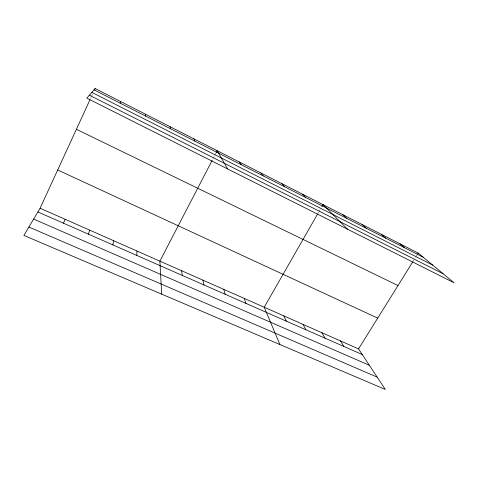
<?xml version="1.0" encoding="UTF-8"?>
<svg xmlns="http://www.w3.org/2000/svg" width="478" height="478" viewBox="0 0 478 478"><rect width="100%" height="100%" fill="white"/><g stroke="black" fill="none" stroke-linecap="round" stroke-linejoin="round"><path stroke-width="0.36" stroke-dasharray="2.39 1.79" d="M90.563 98.492L91.173 97.165M91.477 96.508L92.696 93.855M213.122 158.535L214.473 155.93M214.813 155.272L216.164 152.667M317.966 213.361L318.683 212.113M319.041 211.485L320.117 209.603M413.123 261.263L415.472 257.487M415.86 256.859L417.037 254.971"/><path stroke-width="0.72" d="M145.659 116.118L145.688 114.302M136.78 255.419L136.983 251.028M112.904 244.921L113.573 240.691M88.478 234.184L89.637 230.115M120.145 103.146L120.713 101.587M63.478 223.196L65.151 219.3M40.098 208.229L358.542 348.904L385.298 389.445L23.9 235.427L40.098 208.229L89.954 99.818M94.525 89.882L95.134 88.555L418.208 253.089L454.1 282.809L86.823 98.139L95.134 88.555M212.107 160.489L159.879 261.143L161.689 294.143M216.164 152.667L217.179 150.713L227.642 168.943M317.607 213.989L264.22 307.235L279.887 344.519M321.909 206.472L322.985 204.596L347.661 229.291M358.542 348.904L412.729 261.89M417.425 254.344L418.208 253.089M28.895 227.038L377.172 377.13M33.639 219.079L369.363 365.288M37.887 211.945L362.27 354.545M57.695 169.971L377.71 318.127M76.396 129.299L397.989 285.557M89.398 95.17L443.16 273.751M94.005 89.858L423.179 257.206M91.83 92.368L432.674 265.063M399.937 243.78L404.621 247.771M381.283 234.286L385.668 238.134M362.252 224.588L366.321 228.299M342.822 214.694L346.562 218.255M302.723 194.277L305.765 197.51M282.026 183.737L284.691 186.802M260.88 172.964L263.151 175.85M239.269 161.964L241.133 164.653M340.414 340.892L343.849 346.448M321.921 332.73L325.064 338.191M303.07 324.401L305.902 329.766M283.842 315.904L286.346 321.168M193.901 138.859L194.869 141.135M244.204 298.392L246.021 303.44M223.776 289.369L225.222 294.299M170.078 126.724L170.556 128.773M202.917 280.156L203.987 284.96M181.622 270.751L182.291 275.424"/></g></svg>
